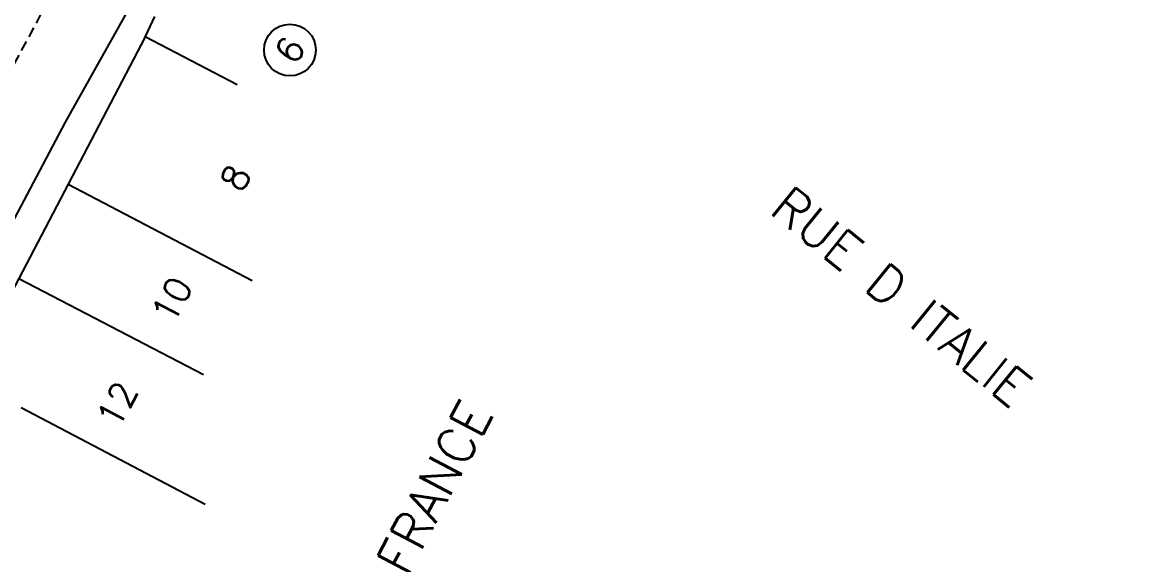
# Model space of a CAD drawing. Header units: millimetres. Extents: x 133000 to 134000, y 143000 to 144000.
# Drawn here: x 133341.5 to 133395, y 143791.8 to 143817.9 of the extents above; entities that cross this region are included whole.
import ezdxf
from ezdxf.enums import TextEntityAlignment as Align

# ---------------------------------------------------------------- set-up
doc = ezdxf.new("R2010")
doc.units = ezdxf.units.MM
doc.linetypes.add('DASHED', pattern=[0.75, 0.5, -0.25])
for name, color, linetype in [('W0001', 6, 'DASHED'), ('W0008', 7, 'CONTINUOUS'), ('W0100', 7, 'CONTINUOUS'), ('W0105', 7, 'CONTINUOUS'), ('W0989', 7, 'CONTINUOUS'), ('W0991', 7, 'CONTINUOUS'), ('W1102', 7, 'CONTINUOUS')]:
    doc.layers.add(name, color=color, linetype=linetype)
doc.styles.get("Standard").update_dxf_attribs({"font": 'romans.shx', "width": 0.85})

msp = doc.modelspace()

# ---------------------------------------------------------------- linework, layer by layer
at = {"layer": 'W0001'}
msp.add_lwpolyline([(133389.322, 143888.003), (133383.15, 143882.026), (133378.674, 143875.413), (133369.116, 143863.47), (133365.053, 143857.63), (133361.076, 143851.038), (133358.18, 143846.159), (133351.298, 143834.346), (133344.542, 143822.232), (133338.082, 143810.222), (133331.396, 143797.477), (133320.876, 143777.398), (133316.262, 143768.869), (133313.292, 143764.498), (133305.722, 143756.688), (133295.024, 143745.842), (133282.753, 143733.479)], dxfattribs=at)
at = {"layer": 'W0008'}
msp.add_lwpolyline([(133463.071, 143773.652), (133439.391, 143792.845), (133382.641, 143838.789), (133379.663, 143841.21), (133377.089, 143843.29), (133369.456, 143849.441), (133368.317, 143850.164), (133366.878, 143850.408), (133365.433, 143850.189), (133364.605, 143849.768), (133364.061, 143849.092), (133360.966, 143843.945), (133359.676, 143841.802), (133343.576, 143813.071), (133340.673, 143807.567)], dxfattribs=at)
at = {"layer": 'W0100'}
msp.add_lwpolyline([(133351.849, 143814.858), (133347.419, 143817.175), (133343.711, 143810.085), (133341.347, 143805.533), (133338.817, 143800.728)], dxfattribs=at)
at = {"layer": 'W0105'}
msp.add_line((133347.878, 143818.152), (133347.42, 143817.178), dxfattribs=at)
at = {"layer": 'W1102'}
for p, q in [((133343.711, 143810.085), (133352.573, 143805.451)), ((133341.347, 143805.533), (133350.221, 143800.924)), ((133341.463, 143799.335), (133350.312, 143794.677))]:
    msp.add_line(p, q, dxfattribs=at)
msp.add_circle((133354.386, 143816.534), 1.245, dxfattribs=at)

# ---------------------------------------------------------------- texts
at = {"layer": 'W0989'}
for s, rotation, p in [('RUE D ITALIE', 320.9927, (133383.801, 143804.67)), ('RUE DE FRANCE', 62.3213, (133359.009, 143791.042))]:
    msp.add_text(s, height=1.75, rotation=rotation, dxfattribs=at).set_placement(p, align=Align.MIDDLE)
at = {"layer": 'W0991'}
for s, rotation, p in [('6', 58.9097, (133354.386, 143816.534)), ('8', 62.3927, (133351.766, 143810.382)), ('10', 62.5525, (133348.711, 143804.524)), ('12', 62.2318, (133346.075, 143799.488))]:
    msp.add_text(s, height=1.25, rotation=rotation, dxfattribs=at).set_placement(p, align=Align.MIDDLE)

doc.saveas('drawing.dxf')
